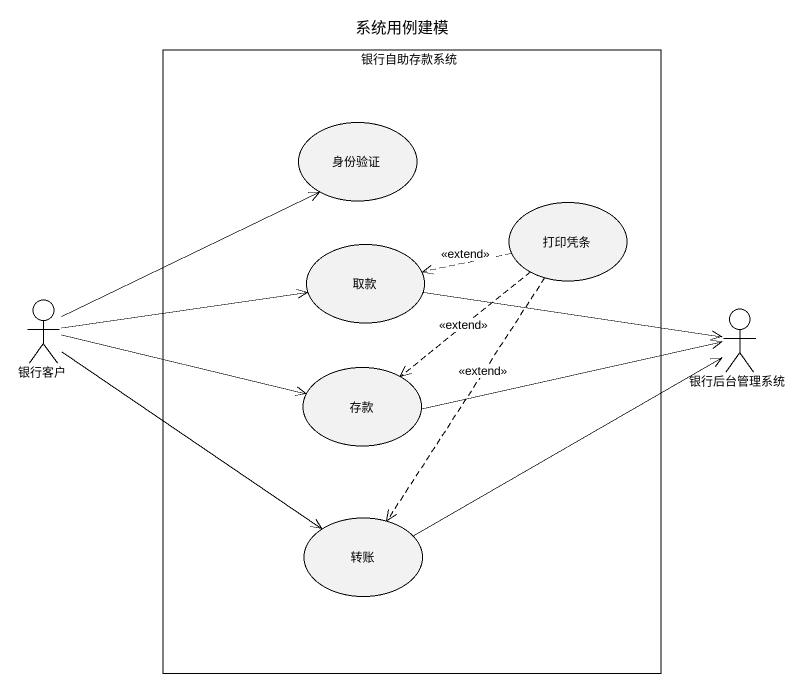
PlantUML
@startuml
title 系统用例建模
rectangle 银行自助存款系统 {
  usecase 身份验证
  usecase 打印凭条
  usecase 取款
  usecase 存款
  usecase 转账
}
actor 银行客户
actor 银行后台管理系统
打印凭条 .left.> 取款 : <<extend>>
打印凭条 ..> 存款 : <<extend>>
打印凭条 ..> 转账 : <<extend>>
取款 -right-> 银行后台管理系统
银行客户 -up-> 身份验证
银行客户 -right-> 取款
银行客户 -right-> 存款
银行客户 --> 转账
存款 -right-> 银行后台管理系统
转账 -right-> 银行后台管理系统
@enduml
